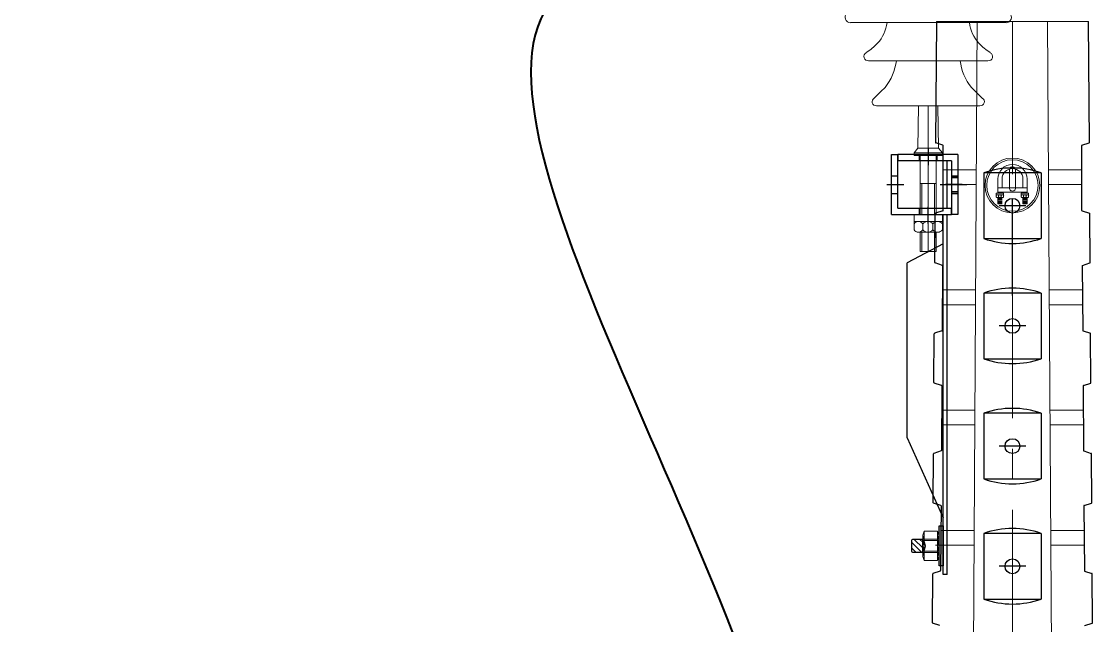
# Model space of a CAD drawing. Header units: millimetres. Extents: x 330554 to 656471, y 11007 to 130943.
# Drawn here: x 375405 to 376743, y 100879 to 101633 of the extents above; entities that cross this region are included whole.
import ezdxf

# ---------------------------------------------------------------- set-up
doc = ezdxf.new("R2010")
doc.units = ezdxf.units.MM
doc.header["$LTSCALE"] = 6
doc.linetypes.add('CENTER', pattern=[50.8, 31.75, -6.35, 6.35, -6.35])
doc.linetypes.add('HIDDEN', pattern=[9.525, 6.35, -3.175])
for name, color, linetype, lineweight in [('Boulon', 150, 'Continuous', 9), ('duong', 2, 'Continuous', 15), ('duong tam', 30, 'CENTER', 5), ('dv01', 4, 'Continuous', 5), ('MBA', 10, 'Continuous', 25), ('Netlon', 5, 'Continuous', 40), ('Text', 7, 'Continuous', 13)]:
    doc.layers.add(name, color=color, linetype=linetype, lineweight=lineweight)
for name, color, linetype in [('BULONG', 7, 'Continuous'), ('Nen', 7, 'Continuous'), ('tbi', 2, 'Continuous')]:
    doc.layers.add(name, color=color, linetype=linetype)

# ---------------------------------------------------------------- blocks, each defined once
blk = doc.blocks.new('Kep 3U nhin thang')
at = {"layer": 'tbi', "color": 115, "lineweight": 9}
for p, q in [((-18.2, -17.5), (-18.2, 0)), ((-13, -11.2), (-13, 0)), ((-3.6, -11.9), (-3.6, 11.9)), ((3.6, -11.9), (3.6, 11.9)), ((13, -11.2), (13, 0)), ((18.2, -17.5), (18.2, 0)), ((-13, -11.2), (-18.2, -11.2)), ((18.2, -11.2), (-13, -11.2)), ((-20.2, -17.5), (-20.2, -19.7)), ((-11, -17.5), (-20.2, -17.5)), ((-20.2, -19.7), (-20.2, -22.5)), ((-20.2, -19.7), (-11, -19.7)), ((-12.5, -23.2), (-18.8, -23.2)), ((-13, -16.4), (-18.2, -16.4)), ((-13, -17.5), (-18.2, -17.5)), ((-18.2, -23.2), (-18.2, -31)), ((-13, -24.5), (-18.2, -24.5)), ((-13, -25.8), (-18.2, -25.8)), ((-17.4, -20.5), (-17.4, -22.5)), ((-14.1, -20.5), (-14.1, -22.5)), ((18.2, -16.4), (-13, -16.4)), ((-13, -17.5), (-13, -16.4)), ((-11, -17.5), (-11, -19.7)), ((-11, -19.7), (-11, -22.5)), ((11, -17.5), (11, -19.7)), ((20.2, -17.5), (11, -17.5)), ((11, -19.7), (11, -22.5)), ((11, -19.7), (20.2, -19.7)), ((18.7, -23.2), (12.4, -23.2)), ((13, -17.5), (13, -16.4)), ((18.2, -17.5), (13, -17.5)), ((13, -23.2), (13, -31)), ((18.2, -24.5), (13, -24.5)), ((18.2, -25.8), (13, -25.8)), ((13.8, -20.5), (13.8, -22.5)), ((17.1, -20.5), (17.1, -22.5)), ((18.2, -23.2), (18.2, -31)), ((20.2, -17.5), (20.2, -19.7)), ((20.2, -19.7), (20.2, -22.5)), ((-13, -27.1), (-18.2, -27.1)), ((-13, -28.4), (-18.2, -28.4)), ((-13, -29.7), (-18.2, -29.7)), ((-13, -31), (-18.2, -31)), ((18.2, -27.1), (13, -27.1)), ((18.2, -28.4), (13, -28.4)), ((18.2, -29.7), (13, -29.7)), ((18.2, -31), (13, -31))]:
    blk.add_line(p, q, dxfattribs=at)
for centre, radius, start, end in [((0, 0), 18.2, 0, 180), ((-0.6, 11.9), 3.01, 92.8795, 180), ((0, 0), 15, 87.1205, 92.8795), ((0.6, 11.9), 3.01, 0, 87.1205), ((0, 0), 13, 0, 180), ((-0.6, -11.9), 3.01, 180, 267.1205), ((0.6, -11.9), 3.01, 272.8795, 0), ((-18.8, -21.4), 1.7, 33.9737, 146.0263), ((-18.8, -21.5), 1.7, 213.9737, 326.0263), ((-15.7, -22), 2.22, 41.4227, 138.5773), ((-15.7, -21), 2.22, 221.4227, 318.5773), ((-12.5, -21.7), 1.95, 38.1508, 141.8492), ((-12.5, -21.3), 1.95, 218.1508, 321.8492), ((0, 0), 15, 267.1205, 272.8795), ((12.4, -21.4), 1.7, 33.9737, 146.0263), ((12.4, -21.5), 1.7, 213.9737, 326.0263), ((15.5, -22), 2.22, 41.4227, 138.5773), ((15.5, -21), 2.22, 221.4227, 318.5773), ((18.7, -21.7), 1.95, 38.1508, 141.8492), ((18.7, -21.3), 1.95, 218.1508, 321.8492)]:
    blk.add_arc(centre, radius, start, end, dxfattribs=at)
blk = doc.blocks.new('Su treo nhin thang')
at = {"layer": 'Nen', "color": 2, "lineweight": 18}
for radius in [34.2, 32.1]:
    blk.add_circle((0, -8.1), radius, dxfattribs=at)
at = {"layer": 'Defpoints'}
blk.add_blockref('Kep 3U nhin thang', (0, 0), dxfattribs=at)
blk = doc.blocks.new('sudung+ty')
at = {"layer": 'tbi', "color": 241, "lineweight": 9}
for p, q in [((-9.7, 231.3), (-52.7, 231.3)), ((-11.7, 235.4), (-49.2, 235.4)), ((9.7, 231.3), (52.7, 231.3)), ((11.7, 235.4), (49.2, 235.4)), ((0, 224.2), (-52.7, 224.2)), ((0, 224.2), (52.7, 224.2)), ((0, 191.4), (-58, 191.4)), ((0, 193.8), (-52.7, 193.8)), ((0, 193.8), (52.7, 193.8)), ((0, 191.4), (58, 191.4)), ((-97.2, 165.7), (0, 165.7)), ((97.2, 165.7), (0, 165.7)), ((-74.4, 118.2), (0, 118.2)), ((74.4, 118.2), (0, 118.2)), ((-13, 9), (-12, 62)), ((0, 62), (0, -120)), ((12, 62), (13, 9)), ((-17.7, 3), (17.7, 3)), ((-17.7, 2.8), (-17.7, 0.5)), ((-13, 9), (-17.6, 3.1)), ((-17.2, 0), (17.2, 0)), ((-13, 9), (13, 9)), ((-10, -73.9), (-10, 0)), ((10, -73.9), (10, 0)), ((13, 9), (17.6, 3.1)), ((17.7, 2.8), (17.7, 0.5)), ((-10, -35), (10, -35)), ((-8, -73.9), (-8, -35)), ((8, -73.9), (8, -35)), ((-17.7, -73.9), (-17.7, -82.5)), ((-17.7, -73.9), (17.7, -73.9)), ((17.7, -73.9), (17.7, -82.5)), ((-17.7, -82.5), (-17.7, -93)), ((17.7, -82.5), (-17.7, -82.5)), ((-5.9, -85.4), (-5.9, -93)), ((6.9, -85.4), (6.9, -93)), ((17.7, -82.5), (17.7, -93)), ((-12, -95.9), (12.6, -95.9)), ((-10, -120), (-10, -95.9)), ((-8, -120), (-8, -95.9)), ((8, -120), (8, -95.9)), ((10, -120), (10, -95.9)), ((-10, -120), (10, -120))]:
    blk.add_line(p, q, dxfattribs=at)
blk.add_lwpolyline([(-39.8, 118.2, -0.142789), (-53.9, 84.8, 0.008387), (-67.4, 71.4, 0.841616), (-64.4, 62), (0, 62), (64.4, 62, 0.841616), (67.4, 71.4, 0.008387), (53.9, 84.8, -0.142789), (39.8, 118.2)], format="xyb", dxfattribs=at)
for centre, radius, start, end in [((-52.1, 227.8), 3.57, 100.3889, 259.6111), ((-48.6, 231.3), 4.12, 98.4897, 180.3077), ((-13.9, 232.2), 3.82, 19.1895, 55.5758), ((1089.7, 612.3), 1163.4, 199.0024, 199.3988), ((-1089.7, 612.3), 1163.4, 340.6012, 340.9976), ((13.9, 232.2), 3.82, 124.4242, 160.8105), ((48.6, 231.3), 4.12, 359.6923, 81.5103), ((52.1, 227.8), 3.57, 280.3889, 79.6111), ((-65.7, 209), 20, 310.4497, 49.5503), ((-5.4, 226.5), 2.36, 195.7436, 254.5488), ((5.4, 226.5), 2.36, 285.4512, 344.2564), ((65.7, 209), 20, 130.4497, 229.5503), ((-50.4, 94.3), 97.4, 94.4415, 121.4968), ((-52.9, 187.1), 6.69, 88.4025, 139.5225), ((52.9, 187.1), 6.69, 40.4775, 91.5975), ((50.4, 94.3), 97.4, 58.5032, 85.5585), ((-97.2, 172.2), 6.57, 128.4953, 270.0848), ((97.2, 172.2), 6.57, 269.9152, 51.5047), ((-98.7, 171.6), 47.6, 318.24, 352.8721), ((98.7, 171.6), 47.6, 187.1279, 221.76), ((-125.5, 200.3), 86.7, 303.7476, 315.8635), ((125.5, 200.3), 86.7, 224.1365, 236.2524), ((-75.1, 123.4), 5.25, 115.3847, 277.3944), ((75.1, 123.4), 5.25, 262.6056, 64.6153), ((-17.2, 2.8), 0.5, 141.9419, 180), ((-17.2, 0.5), 0.5, 180, 270), ((17.2, 0.5), 0.5, 270, 0), ((17.2, 2.8), 0.5, 0, 38.0581), ((-11.8, -90), 7.51, 38.1508, 141.8492), ((-11.8, -88.4), 7.51, 218.1508, 321.8492), ((0.5, -91), 8.52, 41.4227, 138.5773), ((0.5, -87.4), 8.52, 221.4227, 318.5773), ((12.3, -89), 6.52, 33.9737, 146.0263), ((12.3, -89.4), 6.52, 213.9737, 326.0263)]:
    blk.add_arc(centre, radius, start, end, dxfattribs=at)
blk = doc.blocks.new('xa+tc nhin ngang')
at = {"color": 9, "linetype": 'HIDDEN', "ltscale": 100}
for p, q in [((-37, 45.2), (-37, 24.1)), ((-48, 29.5), (-48, 37.5)), ((-26, 29.5), (-26, 37.5)), ((-83, 11), (-75, 11)), ((-8, 11), (0, 11)), ((-8, 9), (0, 9)), ((0, 9), (-8, 9)), ((-88.5, 0), (-67.4, 0)), ((-83, -11), (-75, -11)), ((5.5, 0), (-15.6, 0)), ((-8, -9), (0, -9)), ((0, -9), (-8, -9)), ((-8, -11), (0, -11)), ((-48, -37.5), (-48, -29.5)), ((-37, -48.8), (-37, -27.7))]:
    blk.add_line(p, q, dxfattribs=at)
for p, q in [((-83, 37.5), (-75, 37.5)), ((-83, -37.5), (-83, 37.5)), ((-75, 37.5), (-75, 29.5)), ((0, 37.5), (-75, 37.5)), ((-75, -29.5), (-75, 37.5)), ((-8, 29.5), (-75, 29.5)), ((-18.3, -29.5), (-18.3, 29.5)), ((-13.3, -29.5), (-13.3, 29.5)), ((-8, 29.5), (-8, -37.5)), ((0, 37.5), (0, -37.5)), ((-8, 25), (-8, -25)), ((-8, 8), (-8, -8)), ((-83, -37.5), (-8, -37.5)), ((-75, -29.5), (-8, -29.5)), ((-18.3, -486.8), (-18.3, -37.5)), ((-13.3, -486.8), (-13.3, -37.5)), ((-8, -37.5), (-8, -29.5)), ((0, -37.5), (-8, -37.5)), ((-18.3, -74), (-63.3, -97.7)), ((-63.3, -316), (-63.3, -97.7)), ((-63.3, -316), (-18.3, -416)), ((-13.3, -486.8), (-18.3, -486.8))]:
    blk.add_line(p, q)
at = {"color": 9, "linetype": 'CENTER', "ltscale": 100}
blk.add_line((-22.2, 0), (11.3, 0), dxfattribs=at)
at = {"layer": 'Text', "color": 245}
for p, q in [((-54.2, 37.5), (-19.8, 37.5)), ((-28, -450), (-4.4, -450))]:
    blk.add_line(p, q, dxfattribs=at)
blk = doc.blocks.new('tan')
at = {"layer": 'Nen'}
blk.add_hatch(color=9, dxfattribs=at).paths.add_polyline_path([(5, 25), (5, -25), (0, -25), (0, 25)])
h = blk.add_hatch(dxfattribs=at)
h.set_pattern_fill('ANSI31', color=3, scale=40, style=0)
h.set_pattern_definition([(45, (-27052.959, -97341.6874), (3.5355339, -3.5355339), [])])
edge = h.paths.add_edge_path()
edge.add_line((25.4, 8), (37.6, 8))
edge.add_arc((37.6, 6), 2, 360, 450, ccw=False)
edge.add_line((39.6, 6), (39.6, -6))
edge.add_arc((37.6, -6), 2, 270, 360, ccw=False)
edge.add_line((37.6, -8), (25.4, -8))
edge.add_line((25.4, -8), (25.4, 8))
at = {"layer": 'dv01', "color": 4, "lineweight": 0}
for p, q in [((0, 25), (0, -25)), ((5, 25), (0, 25)), ((5, -25), (5, 25)), ((7.1, 18.3), (5.4, 13.3)), ((23.8, 18.3), (7.1, 18.3)), ((7.1, 18.3), (7.1, 6.7)), ((23.8, 18.3), (7.1, 18.3)), ((23.8, 6.7), (23.8, 18.3)), ((25.4, 13.3), (23.8, 18.3)), ((5.4, 13.3), (5.4, -11.7)), ((5.4, 13.3), (7.1, 6.7)), ((7.1, 8.3), (5.4, 0)), ((5.4, 0), (7.1, -8.3)), ((23.8, 8.3), (7.1, 8.3)), ((7.1, 8.3), (7.1, -8.3)), ((23.8, 8.3), (7.1, 8.3)), ((7.1, 6.7), (23.8, 6.7)), ((7.1, 6.7), (7.1, 6.7)), ((7.1, 6.7), (23.8, 6.7)), ((22, -0.3), (23.5, 5)), ((23.8, 6.7), (25.4, 13.3)), ((23.8, -8.3), (23.8, 8.3)), ((25.4, 0), (23.8, 8.3)), ((23.8, -8.3), (25.4, 0)), ((25.4, -13.3), (25.4, 13.3)), ((7.1, -6.7), (5.4, -13.3)), ((5.4, -13.3), (7.1, -18.3)), ((7.1, -6.7), (7.1, -18.3)), ((23.8, -6.7), (7.1, -6.7)), ((23.8, -6.7), (7.1, -6.7)), ((7.1, -8.3), (23.8, -8.3)), ((7.1, -8.3), (7.1, -8.3)), ((7.1, -8.3), (23.8, -8.3)), ((23.5, -5.6), (22, -0.3)), ((23.8, -18.3), (23.8, -6.7)), ((25.4, -13.3), (23.8, -6.7)), ((23.8, -18.3), (25.4, -13.3)), ((0, -25), (0, -25)), ((0, -25), (5, -25)), ((7.1, -18.3), (7.1, -18.3)), ((7.1, -18.3), (23.8, -18.3)), ((7.1, -18.3), (23.8, -18.3))]:
    blk.add_line(p, q, dxfattribs=at)
at = {"layer": 'Nen', "color": 6}
blk.add_lwpolyline([(5, -25), (5, 25), (0, 25), (0, -25)], close=True, dxfattribs=at)
at = {"layer": 'Nen', "color": 4}
blk.add_lwpolyline([(25.4, 8), (37.6, 8, -0.414214), (39.6, 6), (39.6, -6, -0.414214), (37.6, -8), (25.4, -8)], format="xyb", close=True, dxfattribs=at)

msp = doc.modelspace()

# ---------------------------------------------------------------- linework, layer by layer
for p, q in [((376547.652, 101633.163), (376546.644, 101482.063)), ((376738.659, 101482.063), (376737.652, 101633.163)), ((376555.903, 101478.605), (376546.986, 101481.585)), ((376729.4, 101478.605), (376738.318, 101481.585)), ((376642.652, 101290.992), (376642.652, 101412.285)), ((376545.645, 101332.213), (376546.052, 101393.329)), ((376555.793, 101396.804), (376546.4, 101393.802)), ((376729.51, 101396.804), (376738.903, 101393.802)), ((376739.659, 101332.213), (376739.251, 101393.329)), ((376555.119, 101328.752), (376545.99, 101331.735)), ((376730.185, 101328.752), (376739.314, 101331.735)), ((376555.463, 101328.274), (376554.924, 101247.423)), ((376729.84, 101328.274), (376730.379, 101247.423)), ((376544.646, 101182.361), (376545.053, 101243.479)), ((376554.579, 101246.951), (376545.398, 101243.951)), ((376730.724, 101246.951), (376739.905, 101243.951)), ((376740.658, 101182.361), (376740.25, 101243.479)), ((376554.119, 101178.9), (376544.99, 101181.883)), ((376554.464, 101178.421), (376553.925, 101097.571)), ((376730.839, 101178.421), (376731.378, 101097.571)), ((376731.184, 101178.9), (376740.313, 101181.883)), ((376543.646, 101032.509), (376544.054, 101093.627)), ((376553.58, 101097.099), (376544.399, 101094.099)), ((376731.723, 101097.099), (376740.905, 101094.099)), ((376741.657, 101032.509), (376741.249, 101093.627)), ((376553.12, 101029.048), (376543.991, 101032.03)), ((376553.465, 101028.569), (376552.926, 100947.719)), ((376731.839, 101028.569), (376732.378, 100947.719)), ((376732.183, 101029.048), (376741.312, 101032.03)), ((376542.647, 100882.657), (376543.055, 100943.788)), ((376552.58, 100947.247), (376543.4, 100944.261)), ((376732.723, 100947.247), (376741.903, 100944.261)), ((376742.656, 100882.657), (376742.248, 100943.788)), ((376552.121, 100879.195), (376542.992, 100882.178)), ((376733.182, 100879.195), (376742.311, 100882.178))]:
    msp.add_line(p, q)
at = {"color": 7}
for p, q in [((376556.141, 101397.28), (376556.245, 101478.13)), ((376729.162, 101397.28), (376729.058, 101478.13)), ((376606.813, 101444.155), (376606.813, 101362.239)), ((376678.49, 101444.155), (376606.813, 101444.155)), ((376678.49, 101444.155), (376678.49, 101362.239)), ((376606.813, 101362.239), (376678.49, 101362.239)), ((376606.813, 101294.155), (376606.813, 101212.239)), ((376678.49, 101294.155), (376606.813, 101294.155)), ((376678.49, 101294.155), (376678.49, 101212.239)), ((376606.813, 101212.239), (376678.49, 101212.239)), ((376606.813, 101144.155), (376606.813, 101062.239)), ((376678.49, 101144.155), (376606.813, 101144.155)), ((376678.49, 101144.155), (376678.49, 101062.239)), ((376606.813, 101062.239), (376678.49, 101062.239)), ((376606.813, 100994.155), (376606.813, 100912.239)), ((376678.49, 100994.155), (376606.813, 100994.155)), ((376678.49, 100994.155), (376678.49, 100912.239)), ((376606.813, 100912.239), (376678.49, 100912.239))]:
    msp.add_line(p, q, dxfattribs=at)
at = {"color": 7, "linetype": 'CENTER', "ltscale": 100}
for p, q in [((376659.397, 101403.131), (376625.907, 101403.131)), ((376659.397, 101253.131), (376625.907, 101253.131)), ((376659.397, 101103.131), (376625.907, 101103.131)), ((376659.397, 100953.131), (376625.907, 100953.131))]:
    msp.add_line(p, q, dxfattribs=at)
at = {"color": 7}
for centre in [(376642.652, 101403.131), (376642.652, 101253.131), (376642.652, 101103.131), (376642.652, 100953.131)]:
    msp.add_circle(centre, 9.216, dxfattribs=at)
for centre, radius, start, end in [((376547.144, 101482.06), 0.5, 179.617966, 251.521616), ((376547.144, 101482.06), 0.5, 179.617966, 251.521616), ((376555.745, 101478.131), 0.5, 359.926334, 71.521616), ((376729.558, 101478.131), 0.5, 108.478384, 180.073666), ((376738.159, 101482.06), 0.5, 288.478384, 0.382034), ((376642.652, 101342.44), 107.844, 70.590589, 109.409411), ((376546.552, 101393.326), 0.5, 107.723744, 179.617966), ((376555.641, 101397.281), 0.5, 287.723744, 359.926334), ((376729.662, 101397.281), 0.5, 180.073666, 252.276256), ((376738.751, 101393.326), 0.5, 0.382034, 72.276256), ((376642.652, 101463.954), 107.844, 250.590589, 289.409411), ((376546.145, 101332.21), 0.5, 179.617966, 251.906538), ((376739.159, 101332.21), 0.5, 288.093462, 0.382034), ((376554.963, 101328.277), 0.5, 359.617966, 71.906538), ((376730.34, 101328.277), 0.5, 108.093462, 180.382034), ((376642.652, 101192.44), 107.844, 70.590589, 109.409411), ((376545.553, 101243.476), 0.5, 108.093462, 179.617966), ((376554.424, 101247.426), 0.5, 288.093462, 359.617966), ((376730.879, 101247.426), 0.5, 180.382034, 251.906538), ((376739.75, 101243.476), 0.5, 0.382034, 71.906538), ((376642.652, 101313.954), 107.844, 250.590589, 289.409411), ((376545.146, 101182.358), 0.5, 179.617966, 251.906538), ((376553.964, 101178.425), 0.5, 359.617966, 71.906538), ((376731.339, 101178.425), 0.5, 108.093462, 180.382034), ((376740.158, 101182.358), 0.5, 288.093462, 0.382034), ((376642.652, 101042.44), 107.844, 70.590589, 109.409411), ((376544.554, 101093.624), 0.5, 108.093462, 179.617966), ((376553.425, 101097.574), 0.5, 288.093462, 359.617966), ((376731.878, 101097.574), 0.5, 180.382034, 251.906538), ((376740.749, 101093.624), 0.5, 0.382034, 71.906538), ((376642.652, 101163.954), 107.844, 250.590589, 289.409411), ((376544.146, 101032.506), 0.5, 179.617966, 251.906538), ((376552.965, 101028.572), 0.5, 359.617966, 71.906538), ((376732.338, 101028.572), 0.5, 108.093462, 180.382034), ((376741.157, 101032.506), 0.5, 288.093462, 0.382034), ((376642.652, 100892.44), 107.844, 70.590589, 109.409411), ((376543.555, 100943.785), 0.5, 108.020054, 179.617966), ((376552.426, 100947.723), 0.5, 288.020054, 359.617966), ((376732.878, 100947.723), 0.5, 180.382034, 251.979946), ((376741.748, 100943.785), 0.5, 0.382034, 71.979946), ((376642.652, 101013.954), 107.844, 250.590589, 289.409411), ((376543.147, 100882.653), 0.5, 179.617966, 251.906538), ((376733.338, 100878.72), 0.5, 108.093462, 180.382034), ((376742.156, 100882.653), 0.5, 288.093462, 0.382034)]:
    msp.add_arc(centre, radius, start, end)
at = {"layer": 'Boulon'}
for p, q in [((376597.625, 101448.006), (376556.206, 101448.006)), ((376729.097, 101448.006), (376687.679, 101448.006)), ((376597.516, 101429.575), (376556.182, 101429.575)), ((376729.121, 101429.575), (376687.788, 101429.575)), ((376596.736, 101298.006), (376555.261, 101298.006)), ((376730.042, 101298.006), (376688.567, 101298.006)), ((376596.627, 101279.575), (376555.139, 101279.575)), ((376730.165, 101279.575), (376688.676, 101279.575)), ((376595.848, 101148.006), (376554.261, 101148.006)), ((376731.042, 101148.006), (376689.456, 101148.006)), ((376595.738, 101129.575), (376554.138, 101129.575)), ((376731.165, 101129.575), (376689.565, 101129.575)), ((376594.959, 100998.006), (376553.261, 100998.006)), ((376732.042, 100998.006), (376690.344, 100998.006)), ((376594.85, 100979.575), (376553.138, 100979.575)), ((376732.165, 100979.575), (376690.453, 100979.575))]:
    msp.add_line(p, q, dxfattribs=at)
at = {"layer": 'duong'}
msp.add_line((376737.652, 101633.163), (376547.652, 101633.163), dxfattribs=at)
at = {"layer": 'duong tam'}
msp.add_line((376642.652, 101633.163), (376642.652, 97694.287), dxfattribs=at)
at = {"layer": 'MBA', "linetype": 'HIDDEN', "lineweight": 5, "ltscale": 100}
for p, q in [((376598.721, 101633.163), (376575.194, 97661.254)), ((376686.582, 101633.163), (376709.718, 97727.355))]:
    msp.add_line(p, q, dxfattribs=at)
at = {"layer": 'Netlon'}
msp.add_spline([(375429.912, 101699.883), (375391.57, 101697.482), (375566.234, 100382.182), (375606.671, 100250.428)], degree=3, dxfattribs=at)
msp.add_open_spline([(376247.059, 101704.119), (376213.473, 101704.625), (375815.312, 101710.63), (376246.261, 101095.088), (376354.277, 100687.835)], degree=3, knots=[0, 0, 0, 0, 94.90214901, 1125.07305077, 1125.07305077, 1125.07305077, 1125.07305077], dxfattribs=at)

# ---------------------------------------------------------------- block references
at = {"layer": 'BULONG', "color": 1}
msp.add_blockref('xa+tc nhin ngang', (376574.499, 101429.575), dxfattribs=at)
at = {"layer": 'Nen', "xscale": -1}
msp.add_blockref('sudung+ty', (376537.513, 101465.985), dxfattribs=at)
at = {"layer": 'Nen'}
msp.add_blockref('Su treo nhin thang', (376642.652, 101436.534), dxfattribs=at)
at = {"layer": 'Nen', "color": 4, "xscale": -1}
msp.add_blockref('tan', (376556.182, 100978.777), dxfattribs=at)

doc.saveas('drawing.dxf')
